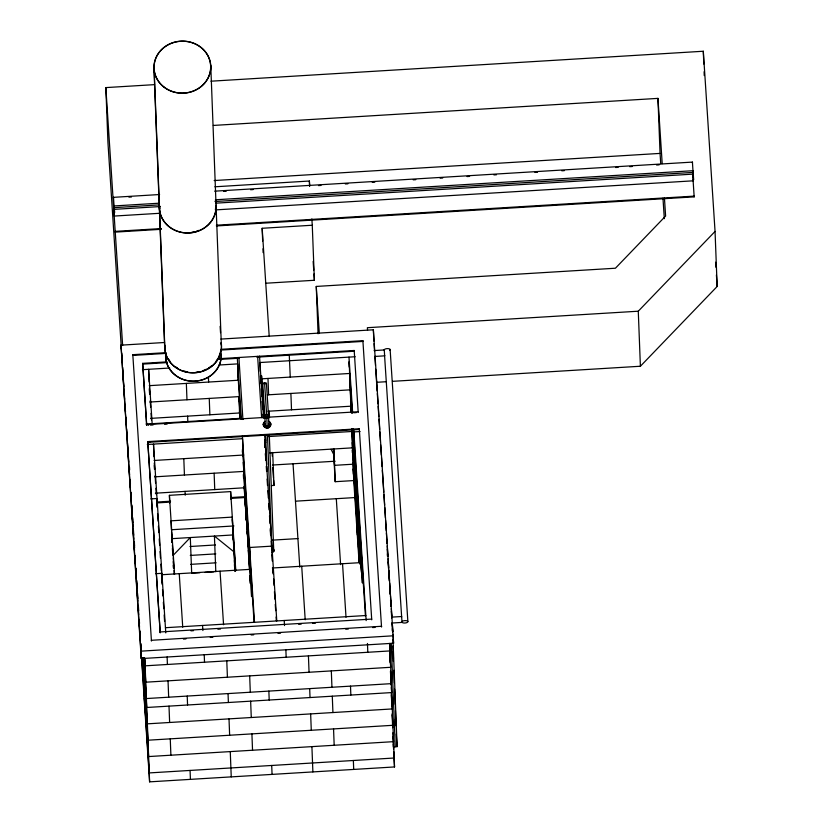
<?xml version="1.0" encoding="UTF-8"?>
<svg xmlns="http://www.w3.org/2000/svg" width="823" height="823" viewBox="0 0 823 823"><rect width="100%" height="100%" fill="white"/><g stroke="black" fill="none" stroke-linecap="round" stroke-linejoin="round"><path stroke-width="1.23" d="M172.861 555.669L190.308 537.542L191.677 573.24M367.542 330.239L367.377 327.698L638.278 311.207L715.053 231.438L703.305 51.242L210.966 81.199M392.489 381.337L640.397 366.245L717.162 286.476L715.053 231.438M121.413 349.209L107.947 142.636L105.838 87.598L154.559 84.635M213.332 125.435L657.947 98.379L662.196 163.623M214.165 180.546L660.056 153.407L657.947 98.379M214.875 186.79L309.386 181.029L309.715 186.08M113.533 198.076L113.502 197.335L159.611 194.526M214.68 191.173L692.421 162.1L693.552 179.836L693.275 172.398L693.161 170.7L215.42 199.783M128.902 197.139L131.464 196.985M223.681 191.368L226.243 191.214M250.573 189.732L253.134 189.578M318.46 185.597L321.021 185.442M345.351 183.961L347.913 183.807M372.253 182.325L374.815 182.171M413.239 179.836L415.8 179.681M440.13 178.2L442.692 178.035M467.032 176.554L469.594 176.4M493.923 174.918L496.485 174.764M534.909 172.429L537.47 172.274M561.811 170.793L564.372 170.639M615.604 167.511L618.166 167.357M629.688 166.657L632.249 166.503M656.589 165.022L659.151 164.867M114.335 210.081L114.479 212.643L114.243 205.935L159.065 203.209M160.331 213.25L114.222 216.058L113.862 207.663L159.178 204.906M215.04 201.512L693.275 172.398M160.073 206.563L113.965 209.371L113.862 207.663M216.428 203.127L692.884 174.137L692.771 172.429L693.141 180.823L215.41 209.906M161.329 228.557L115.22 231.366L115.251 232.107L161.359 229.298M216.408 225.204L694.139 196.121L694.17 196.872L216.428 225.944M262.66 241.077L262.167 228.28L312.267 225.235L311.855 218.918M265.531 283.246L314.386 280.273L312.267 225.235M318.069 333.788L316.258 286.435L615.419 268.226L665.612 216.068L664.449 198.158M220.924 339.076L373.364 329.797L393.579 643.236L141.237 658.595L121.012 345.156L164.559 342.502M166.071 353.396L132.832 355.423L132.812 354.682L166.04 352.656M221.006 349.312L362.892 340.671L381.533 627.023L381.502 626.282L151.411 640.284L151.442 641.024L132.812 354.682M221.037 350.053L362.922 341.422L362.892 340.671M142.667 363.355L146.689 425.347L142.667 363.355L167.028 361.873M219.587 358.674L354.199 350.485L358.211 412.477M142.698 364.105L167.059 362.614M219.618 359.414L238.845 358.252M256.797 357.161L354.219 351.226L354.199 350.485M374.208 350.567L384.259 349.95L384.485 353.232L384.619 355.845L374.558 356.472M142.43 369.681L169.723 368.025M219.124 365.021L237.672 363.889L238.31 380.247M355.197 356.74L259.945 362.531L260.284 371.338M264.317 417.971L261.57 375.895L260.459 375.967L260.963 383.621M149.241 385.668L238.649 380.226M261.611 378.827L350.217 373.436M377.16 382.263L386.1 381.728M149.868 402.036L239.277 396.593M267.382 394.875L350.845 389.804M150.496 418.393L239.915 412.951M268.01 411.243L351.472 406.161M145.969 424.082L241.221 418.29M146.659 424.606L265.88 417.354M268.452 417.189L358.19 411.737M150.527 425.121L153.078 424.966M164.59 424.257L167.141 424.102M353.797 412.745L356.359 412.59M147.77 441.612L160.197 632.702L147.77 441.612L359.291 428.732L371.729 619.832M147.79 442.352L359.322 429.472L359.291 428.732M268.247 436.571L352.439 431.447M147.296 444.482L242.548 438.69L245.017 502.987M360.062 431.54L353.88 431.91L354.507 448.278M264.975 447.228L264.78 442.27L265.891 442.198L265.397 434.554M269.79 452.876L353.077 447.805M154.117 460.469L243.762 455.016M272.629 465.026L335.146 461.219M353.705 464.172L334.57 465.334L333.49 448.761M154.745 476.836L244.39 471.373M271.415 485.58L273.966 485.426L272.701 452.701M333.387 448.71L335.198 481.702L353.746 480.57L351.771 428.968M155.372 493.193L245.017 487.741M169.692 502.976L169.404 495.323L230.635 491.598L235.79 570.658M150.846 498.892L157.028 498.512L157.368 507.318M156.956 502.04L170.556 501.217M230.749 497.555L245.357 496.66M157.193 502.894L169.847 502.123M231.078 498.399L244.997 497.545L249.698 569.814M295.478 501.186L355.433 497.534M233.917 525.948L171.41 529.745L171.061 520.825L232.292 517.101L233.176 540.042M232.981 534.95L171.75 538.674L171.606 534.847M272.403 540.135L297.916 538.581M189.948 546.513L215.461 544.96M190.298 555.432L215.811 553.879M190.638 564.362L216.151 562.809M155.722 573.693L161.905 573.312L162.296 583.384M161.38 574.752L250.676 569.321M272.362 568.004L361.667 562.562M192.253 573.209L199.907 572.736M205.009 572.427L213.939 571.882M165.444 627.712L365.844 615.522M391.573 617.127L401.624 616.52L401.85 619.801L401.984 622.404L391.933 623.032M160.166 631.961L371.698 619.091M190.967 630.83L193.528 630.675M217.889 629.194L220.451 629.039M298.656 624.276L301.218 624.122M312.75 623.423L315.322 623.268M183.406 639.08L185.957 638.926M210.246 637.444L212.797 637.29M251.149 634.955L253.7 634.8M277.989 633.329L280.55 633.175M345.732 629.204L348.294 629.05M372.582 627.568L375.134 627.414M141.237 658.595L140.949 651.158L393.301 635.798M392.983 639.45L397.098 746.646L393.394 746.873L392.993 736.667M141.505 657.608L149.601 781.85L394.526 766.943L389.773 643.37M331.041 449.224L333.984 454.934M384.608 355.855L384.557 355.299L401.655 617.024M401.974 622.425L401.933 621.859A2.973 1.193 -3.7 0 1 404.875 620.624A2.973 1.193 -3.7 0 1 407.858 621.478L407.869 621.797A2.973 1.193 -3.7 0 1 405.358 622.97L404.587 623.021A2.973 1.193 -3.7 0 1 401.984 622.157L401.974 621.849M270.716 423.763L270.736 424.04M263.298 424.236L263.319 424.606M715.578 262.198L715.917 267.3M716.411 274.975L717.162 286.476M693.059 179.867L694.17 196.872M660.056 153.407L660.725 163.643M662.978 198.189L664.315 218.651M390.133 349.477L407.858 621.478M373.899 341.072L373.364 329.797M374.064 343.633L374.558 351.318M374.897 356.441L375.483 365.402M375.73 369.239L377.15 391.007M377.315 393.569L377.983 403.815M378.148 406.377L378.817 416.613M378.981 419.174L379.65 429.421M379.815 431.982L380.401 440.943M380.648 444.78L381.316 455.026M381.491 457.588L382.067 466.548M382.325 470.396L383.734 492.154M383.909 494.716L384.578 504.962M384.742 507.524L385.411 517.76M385.576 520.321L386.244 530.568M386.409 533.129L387.077 543.375M387.242 545.937L387.911 556.173M388.075 558.735L388.662 567.695M388.826 570.257L389.495 580.503M389.66 583.065L390.328 593.301M390.493 595.862L391.162 606.109M391.326 608.67L391.913 617.631M392.252 622.754L392.828 631.714M393.003 634.276L393.579 643.236M386.831 542.954L386.584 539.147L386.728 542.974M387.242 549.301L387.582 556.338M388.075 561.996L388.487 568.343M388.898 574.691L389.31 581.028M389.721 587.375L390.061 594.381M390.555 600.07L390.966 606.417M391.295 611.499L391.707 617.847M392.129 624.194L392.622 631.807M393.024 652.022L393.435 658.359L392.962 645.962M392.983 656.312L393.312 661.383M395.441 719.302L395.853 725.649M395.441 721.257L395.698 725.063M396.274 733.951L397.098 746.646M389.649 644.512L390.071 650.921L145.136 665.828L144.642 658.184M389.783 653.256L390.699 667.288L145.764 682.195L144.19 657.989M390.493 670.899L391.326 683.646L146.401 698.552L143.737 657.752M390.75 678.543L391.172 684.921M391.337 687.472L391.666 692.575L146.741 707.482L143.5 657.752M391.378 694.91L392.293 708.932L147.368 723.839L143.048 657.536M392.18 713.819L392.921 725.3L147.996 740.206L142.636 657.906M392.972 732.727L393.548 741.657L148.624 756.563L142.194 657.793M393.271 743.992L393.6 749.146M393.764 751.646L394.176 758.014L149.251 772.92L141.741 657.556M393.785 755.535L394.526 766.943M352.645 412.899L349.003 357.11L351.133 412.57M353.715 429.38L366.173 620.614M348.88 361.945L349.219 367.099M349.631 373.354L352.193 412.776M365.463 616.355L353.262 429.143L353.808 444.235M349.682 380.843L351.791 413.331M352.82 429.02L361.781 566.635M350.557 400.996L351.298 412.395M352.367 428.865L362.408 583.003L361.153 550.278M350.732 407.385L350.907 410.019M352.121 428.721L361.513 572.911M351.688 428.834L360.495 563.909M352.151 442.661L360.042 563.796M352.203 450.14L352.378 452.732M353.036 462.824L359.6 563.673M352.995 469.038L353.334 474.192M353.746 480.457L359.065 562.171L358.437 545.803M342.533 563.724L346.02 617.281M336.298 498.697L340.599 564.619M316.258 286.435L319.314 333.397M313.151 261.323L313.728 270.17M313.974 273.956L314.386 280.273M289.295 355.629L290.262 377.088M301.712 566.214L305.199 619.76M293.039 463.781L299.788 567.253M262.167 228.28L269.183 335.969M284.202 620.491L284.532 625.583M272.804 467.577L273.462 477.772M273.627 480.323L273.966 485.426M266.446 383.436L268.689 418.177L264.975 418.403L264.872 416.705M264.564 382.798L266.775 416.798A1.862 0.741 -3.7 0 1 268.658 417.436M262.732 383.662L264.955 417.662A1.862 0.741 -3.7 0 1 266.775 416.798M262.928 405.862L263.175 409.689M259.523 356.153L263.545 417.827M264.636 434.513L276.775 620.933M261.292 388.713L261.786 396.367M262.126 401.47L262.619 409.113M262.949 414.216L263.206 418.043M264.615 439.719L264.78 442.27M264.841 444.461L265.027 447.321M265.428 453.442L265.86 460.036M266.261 466.271L266.601 471.445M267.094 479.048L267.516 485.519M267.856 490.652L268.339 498.069M268.689 503.481L269.111 509.89M269.491 515.815L269.985 523.428M270.314 528.5L270.777 535.557M271.137 541.092L271.549 547.388M272.032 554.795L272.454 561.235L271.909 546.133L249.636 547.49L251.529 596.572L244.338 486.28M272.866 567.572L273.195 572.695M273.606 578.981L274.018 585.318M274.429 591.655L274.933 599.267M275.263 604.339L275.674 610.676M276.086 617.013L276.333 620.82M261.621 417.611L257.63 356.359L257.661 357.1M237.261 357.511L241.283 419.185M242.363 435.871L254.513 622.291M237.806 372.603L240.82 418.866M242.744 448.381L254.07 622.178M238.927 396.449L240.326 417.961M242.384 449.625L242.806 456.117M243.217 462.31L250.892 580.215M238.649 398.898L238.814 401.501M239.472 411.551L239.894 418.033M243.598 474.861L243.773 477.577M243.341 474.573L243.587 478.369M244.112 486.496L245.563 508.799M246.149 517.677L246.242 520.424M247.044 531.493L247.219 534.158M247.702 541.606L248.032 546.667M248.279 550.464L248.783 558.148M249.03 561.934L249.462 569.866M250.429 583.404L249.935 575.771L250.285 583.332M220.122 326.289L220.533 332.677M232.22 519.642L232.477 523.469M232.642 526.02L235.553 570.709M232.755 531.463L235.316 570.761M234.401 560.442L235.08 570.812M234.432 564.527L234.843 570.864M220.06 571.183L223.558 624.729M202.561 625.459L202.89 630.552M179.239 573.672L182.737 627.219M169.404 495.323L174.558 574.392M171.575 532.296L172.233 542.501M172.408 545.052L172.995 554.157M173.231 557.799L173.9 567.993M174.065 570.545L174.322 574.433M171.688 537.717L171.997 542.501M172.377 548.385L172.779 554.455M173.242 561.625L173.663 567.993M173.252 565.442L173.416 567.993M152.152 423.711L148.613 369.311L149.097 381.893M165.783 632.897L153.489 444.111L153.973 456.693M149.395 388.045L149.807 394.371M150.218 400.698L150.64 407.179M151.041 413.341L151.463 419.833M154.282 462.999L154.693 469.326M155.105 475.653L155.598 483.245M155.928 488.306L156.339 494.633M156.74 500.816L157.162 507.287M157.574 513.49L158.067 521.093M158.397 526.164L158.818 532.625M159.22 538.849L159.641 545.299M160.043 551.523L160.464 557.984M160.876 564.208L161.298 570.658M161.699 576.882L162.193 584.484M162.522 589.556L162.944 596.017M163.355 602.241L163.767 608.691M164.178 614.915L164.6 621.365M114.243 205.935L114.356 207.633M113.502 197.335L114.16 207.787M105.838 87.598L122.637 345.495M130.168 479.953L130.425 483.862M130.98 492.421L131.299 497.411M131.793 504.89L132.112 509.869M132.606 517.461L132.945 522.533M133.439 530.135L133.768 535.207M134.221 542.182L134.591 547.892M135.085 555.494L135.414 560.566M135.918 568.168L136.248 573.24M136.711 580.328L137.071 585.925M137.554 593.404L137.883 598.393M138.357 605.687L138.696 610.851M139.262 619.585L139.519 623.433M140.013 631.046L140.342 636.117M140.826 643.607L141.165 648.791M121.66 353.057L122.246 362.038M122.576 367.171L122.997 373.58M123.337 378.714L123.831 386.419M124.17 391.553L124.674 399.248M125.003 404.381L125.508 412.076M125.837 417.21L126.341 424.905M126.588 428.752L127.174 437.733M127.514 442.867L128.018 450.572M128.265 454.419L128.769 462.115M129.098 467.248L129.602 474.943M129.931 480.076L130.425 487.627M130.754 492.617L131.238 500.096M131.567 505.085L132.05 512.564M132.38 517.554L132.956 526.381M133.203 530.187L133.779 539.065M134.026 542.861L134.519 550.474M134.849 555.546L135.353 563.148M135.682 568.22L136.176 575.833M136.505 580.904L136.999 588.507M137.41 594.844L137.822 601.078M138.141 606.067L138.717 614.791M139.036 619.781L139.529 627.26M139.848 632.249L140.342 639.852M140.589 643.658L141.175 652.536M121.012 345.156L140.949 651.158M703.305 51.242L703.799 64.04M704.097 71.714L704.241 75.551M693.161 170.7L693.419 177.398M692.421 162.1L692.452 162.841M638.278 311.207L640.397 366.245M392.293 628.607L392.386 631.087M393.888 670.251L394.382 682.853M394.618 689.149L395.194 704.272M395.441 710.568L396.017 725.68M391.275 643.391L395.246 746.759M387.417 553.807L387.51 556.286M389.711 651.158L390.153 662.649M390.493 671.578L390.987 684.345M391.326 693.275L391.82 706.031M392.16 714.971L392.653 727.727M367.459 643.473L367.799 652.279M361.081 562.603L361.431 571.522M358.056 502.678L358.684 519.035M360.279 560.689L360.381 563.199M356.915 491.835L357.542 508.203M357.882 517.122L358.509 533.489M359.137 549.846L359.672 563.693M356.205 487.802L356.554 496.722M355.413 485.889L356.04 502.246M356.668 518.603L357.295 534.971M353.777 450.397L354.116 459.327M352.522 429.616L352.666 433.402M353.005 442.321L353.633 458.678M354.26 475.046L354.898 491.403M350.505 686.135L350.845 695.054M353.355 760.503L353.705 769.423M333.943 448.977L335.198 481.702M331.319 670.899L331.947 687.256M332.286 696.186L332.924 712.543M333.552 728.911L334.179 745.268M309.386 181.029L309.582 186.152M308.43 655.89L309.057 672.257M309.685 688.614L310.024 697.544M310.652 713.901L311.279 730.268M311.907 746.626L312.884 771.912M290.889 393.445L291.517 409.813M285.869 649.697L286.157 657.248M272.146 452.434L272.3 456.209M262.959 248.762L263.103 252.599M267.989 378.446L268.617 394.803M269.255 411.161L269.491 417.539M268.473 414.771L268.442 414.031A1.862 0.741 -3.7 0 1 267.917 414.597M268.576 416.479L268.926 425.47M269.275 434.462L273.761 551.359M272.825 570.051L272.969 573.826M266.837 418.29L267.177 427.281M267.475 434.986L271.816 548.036M270.366 529.755L270.561 534.785M264.841 415.954L265.212 425.625M265.551 434.554L265.798 440.922M265.891 442.198L266.755 464.511M266.775 466.425L266.971 471.528M265.448 453.699L265.685 459.985M261.57 375.895L261.909 384.578M262.146 390.771L262.383 396.974M268.864 691.104L269.203 700.023M271.713 765.472L272.063 774.392M248.052 529.847L248.68 546.215M242.888 418.753L242.919 419.493L238.896 357.501L238.927 358.242M246.026 505.415L246.653 521.772M246.211 514.972L246.406 520.074M244.997 497.545L245.336 506.474M242.476 451.014L242.672 456.045M249.678 675.868L250.305 692.225M250.645 701.155L251.272 717.512M251.91 733.879L252.538 750.237M238.937 396.614L239.76 418.074M234.822 571.069L234.092 551.945L214.422 536.071L215.801 571.769M230.635 491.598L230.924 499.242M210.76 65.428L221.356 345.074M226.778 660.859L227.415 677.226M228.043 693.583L228.383 702.513M229.01 718.87L229.638 735.237M230.265 751.594L231.242 776.881M214.124 473.215L214.752 489.582M208.425 377.027L208.62 382.057M209.248 398.414L209.875 414.782M204.227 654.666L204.516 662.217M186.348 383.415L186.975 399.772M187.613 416.14L187.809 421.232M183.807 458.668L184.434 475.025M185.062 491.393L185.206 495.209M187.222 696.073L187.562 704.992M190.072 770.441L190.422 779.36M154.127 68.875L164.867 348.52M153.983 68.885L164.723 348.52M167.12 656.929L167.408 664.48M168.036 680.837L168.664 697.194M169.003 706.124L169.631 722.481M170.258 738.848L170.896 755.205M154.312 465.509L154.457 469.285M149.385 389.444L149.529 393.219M149.621 441.498L149.652 442.239M148.51 424.493L148.541 425.234M144.848 658.277L149.601 781.85M144.292 658.019L144.437 661.795M146.041 703.439L146.669 719.806M147.296 736.163L147.924 752.52M143.819 669.438L144.457 685.806M145.085 702.163L145.712 718.52M144.385 698.12L144.725 707.05M134.396 542.223L134.54 545.999M132.441 517.492L132.544 520.043M129.509 467.289L129.612 469.943M130.003 480.087L130.106 482.648M114.397 208.877L114.541 212.591M384.248 349.97L384.259 350.186A2.973 1.193 -3.7 0 1 387.921 348.613A2.973 1.193 -3.7 0 1 389.588 350.392M273.73 549.322A2.232 2.047 -2.2 0 1 272.001 552.5M215.976 205.256A28.291 25.925 -2.2 0 1 187.572 232.909A28.291 25.925 -2.2 0 1 159.518 205.308M215.616 206.388A27.889 25.554 -2.2 0 1 215.441 209.742M198.816 230.368A27.889 25.554 -2.2 0 1 196.553 231.17M194.218 231.798A27.889 25.554 -2.2 0 1 191.81 232.23M159.909 208.672A27.889 25.554 -2.2 0 1 159.868 206.45M216.13 205.246A28.445 26.069 -2.2 0 1 187.572 233.043A28.445 26.069 -2.2 0 1 159.374 205.297M215.4 200.75A28.445 26.069 -2.2 0 1 215.873 202.993M221.14 354.034A27.735 25.42 -2.2 0 1 195.102 381.09A27.735 25.42 -2.2 0 1 165.773 357.408M221.099 342.831A28.291 25.925 -2.2 0 1 194.794 372.675A28.291 25.925 -2.2 0 1 164.826 346.257M220.43 351.76A27.889 25.554 -2.2 0 1 218.558 357.079M218.044 358.077A27.889 25.554 -2.2 0 1 216.202 360.978M211.377 365.998A27.889 25.554 -2.2 0 1 208.466 368.035M206.388 369.188A27.889 25.554 -2.2 0 1 203.055 370.607M198.394 371.862A27.889 25.554 -2.2 0 1 195.977 372.202M187.51 371.862A27.889 25.554 -2.2 0 1 183.992 371.008M177.49 368.056A27.889 25.554 -2.2 0 1 175.525 366.739M169.836 361.009A27.889 25.554 -2.2 0 1 168.592 359.116M221.243 342.81A28.445 26.069 -2.2 0 1 194.187 372.84A28.445 26.069 -2.2 0 1 164.744 345.115M221.284 354.024A27.889 25.554 -2.2 0 1 193.899 381.275A27.889 25.554 -2.2 0 1 165.577 355.186M267.959 415.306A1.862 1.708 -2.2 0 1 268.113 417.714A1.862 1.708 -2.2 0 1 265.49 417.868A1.862 1.708 -2.2 0 1 265.335 415.471M265.294 414.751A1.862 0.741 -3.7 0 1 264.728 414.257M263 384.012A1.862 0.741 -3.7 0 1 263.504 383.004A1.862 0.741 -3.7 0 1 265.994 382.983A1.862 0.741 -3.7 0 1 265.922 383.991M268.432 425.717A1.862 1.708 -2.2 0 1 268.061 426.005M267.629 426.211A1.862 1.708 -2.2 0 1 266.21 426.119M265.808 425.872A1.862 1.708 -2.2 0 1 265.181 424.709M268.895 424.483A1.862 1.708 -2.2 0 1 268.864 424.925M268.792 423.752A1.862 1.708 -2.2 0 1 266.899 425.995A1.862 1.708 -2.2 0 1 265.366 423.547M268.854 421.314A3.714 3.405 -2.2 0 1 269.903 426.448A3.714 3.405 -2.2 0 1 264.204 426.53A3.714 3.405 -2.2 0 1 265.14 421.376M269.646 422.148A3.714 3.405 -2.2 0 1 269.697 426.962A3.714 3.405 -2.2 0 1 264.44 427.044A3.714 3.405 -2.2 0 1 264.389 422.23M269.862 425.645A2.418 2.212 -2.2 0 1 265.85 427.456M265.428 427.024A2.418 2.212 -2.2 0 1 265.16 426.499M265.037 425.933A2.418 2.212 -2.2 0 1 265.078 425.357M163.592 86.672A28.291 25.925 -2.2 0 0 210.081 72.198A28.291 25.925 -2.2 0 0 173.427 42.611A28.291 25.925 -2.2 0 0 163.592 86.672M163.489 86.775A28.445 26.069 -2.2 0 0 210.225 72.229A28.445 26.069 -2.2 0 0 173.386 42.487A28.445 26.069 -2.2 0 0 163.489 86.775"/></g></svg>
